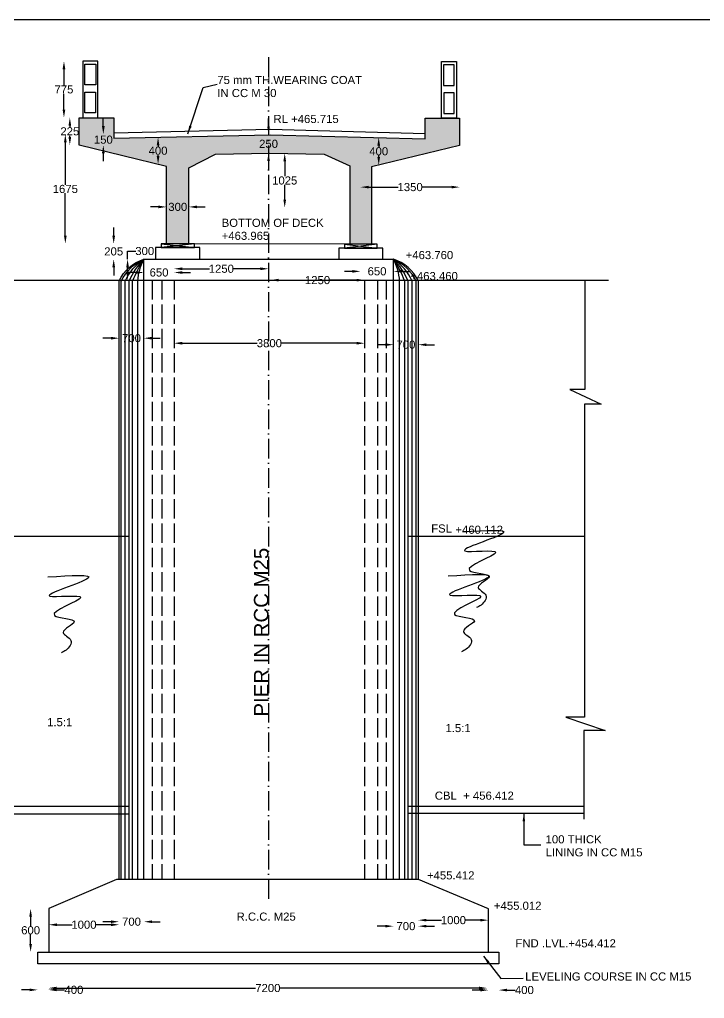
# Model space of a CAD drawing. Header units: inches. Extents: x 1336 to 2584, y 27 to 935.
# Drawn here: x 1753 to 2175, y 331 to 935 of the extents above; entities that cross this region are included whole.
import ezdxf

# ---------------------------------------------------------------- set-up
doc = ezdxf.new("R2010")
doc.units = ezdxf.units.IN
doc.header["$MEASUREMENT"] = 0
doc.linetypes.add('ACAD_ISO02W100', pattern=[15, 12, -3])
doc.linetypes.add('ACAD_ISO10W100', pattern=[18, 12, -3, 0, -3])
doc.layers.add('DIMENSIONS', color=7, linetype='Continuous')
doc.layers.add('TEXT', color=1, linetype='Continuous')
doc.styles.get("Standard").update_dxf_attribs({"font": 'arial.ttf', "height": 5})
doc.dimstyles.get("Standard").update_dxf_attribs({"dimtxt": 5, "dimasz": 5, "dimexe": 0.18, "dimexo": 0.0625, "dimgap": 0.09, "dimtad": 0, "dimtih": 1, "dimtoh": 1, "dimdec": 4, "dimzin": 0, "dimdsep": 46, "dimtxsty": 'Standard', "dimcen": 0.09, "dimse1": 1, "dimse2": 1, "dimadec": 0, "dimazin": 0, "dimtfac": 1, "dimtdec": 4, "dimtofl": 0, "dimtmove": 0, "dimatfit": 3, "dimfxl": 1, "dimtolj": 1, "dimtzin": 0, "dimarcsym": 0})

# ---------------------------------------------------------------- blocks, each defined once
blk = doc.blocks.new('*D15')
at = {"layer": 'Defpoints', "color": 0, "transparency": 16777216}
for p in [(1792.1, 909.36), (1780.46, 874.49), (1792.1, 874.49)]:
    blk.add_point(p, dxfattribs=at)
at = {"layer": 'DIMENSIONS', "color": 0, "lineweight": -2, "transparency": 16777216}
for p, q in [((1780.46, 904.36), (1780.46, 894.56)), ((1780.46, 879.49), (1780.46, 889.29))]:
    blk.add_line(p, q, dxfattribs=at)
at = {"layer": 'DIMENSIONS', "color": 0, "transparency": 16777216}
for points in [[(1779.62, 904.36), (1781.29, 904.36), (1780.46, 909.36)], [(1779.62, 879.49), (1781.29, 879.49), (1780.46, 874.49)]]:
    blk.add_solid(points, dxfattribs=at)
at = {"layer": 'DIMENSIONS', "color": 0, "transparency": 16777216, "insert": (1780.46, 891.93), "char_height": 5, "attachment_point": 5}
blk.add_mtext('\\A1;775', dxfattribs=at)
blk = doc.blocks.new('*D16')
at = {"layer": 'Defpoints', "color": 0, "transparency": 16777216}
for p in [(1789.78, 874.49), (1784.09, 857.6), (1789.78, 857.6)]:
    blk.add_point(p, dxfattribs=at)
at = {"layer": 'DIMENSIONS', "color": 0, "lineweight": -2, "transparency": 16777216}
for p, q in [((1784.09, 869.49), (1784.09, 868.69)), ((1784.09, 862.6), (1784.09, 863.4))]:
    blk.add_line(p, q, dxfattribs=at)
at = {"layer": 'DIMENSIONS', "color": 0, "transparency": 16777216}
for points in [[(1783.26, 869.49), (1784.92, 869.49), (1784.09, 874.49)], [(1783.26, 862.6), (1784.92, 862.6), (1784.09, 857.6)]]:
    blk.add_solid(points, dxfattribs=at)
at = {"layer": 'DIMENSIONS', "color": 0, "transparency": 16777216, "insert": (1784.09, 866.05), "char_height": 5, "attachment_point": 5}
blk.add_mtext('\\A1;225', dxfattribs=at)
blk = doc.blocks.new('*D17')
at = {"layer": 'Defpoints', "color": 0, "transparency": 16777216}
for p in [(1789.78, 864.27), (1789.78, 857.6), (1804.73, 857.6)]:
    blk.add_point(p, dxfattribs=at)
at = {"layer": 'DIMENSIONS', "color": 0, "lineweight": -2, "transparency": 16777216}
for p, q in [((1804.73, 869.27), (1804.73, 874.27)), ((1804.73, 852.6), (1804.73, 847.6))]:
    blk.add_line(p, q, dxfattribs=at)
at = {"layer": 'DIMENSIONS', "color": 0, "transparency": 16777216}
for points in [[(1803.9, 869.27), (1805.57, 869.27), (1804.73, 864.27)], [(1803.9, 852.6), (1805.57, 852.6), (1804.73, 857.6)]]:
    blk.add_solid(points, dxfattribs=at)
at = {"layer": 'DIMENSIONS', "color": 0, "transparency": 16777216, "insert": (1804.73, 860.93), "char_height": 5, "attachment_point": 5}
blk.add_mtext('\\A1;150', dxfattribs=at)
blk = doc.blocks.new('*D18')
at = {"layer": 'Defpoints', "color": 0, "transparency": 16777216}
for p in [(1837.67, 862.41), (1837.84, 845.83), (1838.48, 845.83)]:
    blk.add_point(p, dxfattribs=at)
at = {"layer": 'DIMENSIONS', "color": 0, "lineweight": -2, "transparency": 16777216}
for p, q in [((1838.48, 857.41), (1838.48, 856.77)), ((1838.48, 850.83), (1838.48, 851.48))]:
    blk.add_line(p, q, dxfattribs=at)
at = {"layer": 'DIMENSIONS', "color": 0, "transparency": 16777216}
for points in [[(1837.65, 857.41), (1839.32, 857.41), (1838.48, 862.41)], [(1837.65, 850.83), (1839.32, 850.83), (1838.48, 845.83)]]:
    blk.add_solid(points, dxfattribs=at)
at = {"layer": 'DIMENSIONS', "color": 0, "transparency": 16777216, "insert": (1838.48, 854.12), "char_height": 5, "attachment_point": 5}
blk.add_mtext('\\A1;400', dxfattribs=at)
blk = doc.blocks.new('*D19')
at = {"layer": 'Defpoints', "color": 0, "transparency": 16777216}
for p in [(1789.78, 864.27), (1781.31, 796.78), (1840.35, 796.78)]:
    blk.add_point(p, dxfattribs=at)
at = {"layer": 'DIMENSIONS', "color": 0, "lineweight": -2, "transparency": 16777216}
for p, q in [((1781.31, 859.27), (1781.31, 833.17)), ((1781.31, 801.78), (1781.31, 827.88))]:
    blk.add_line(p, q, dxfattribs=at)
at = {"layer": 'DIMENSIONS', "color": 0, "transparency": 16777216}
for points in [[(1780.48, 859.27), (1782.14, 859.27), (1781.31, 864.27)], [(1780.48, 801.78), (1782.14, 801.78), (1781.31, 796.78)]]:
    blk.add_solid(points, dxfattribs=at)
at = {"layer": 'DIMENSIONS', "color": 0, "transparency": 16777216, "insert": (1781.31, 830.53), "char_height": 5, "attachment_point": 5}
blk.add_mtext('\\A1;1675', dxfattribs=at)
blk = doc.blocks.new('*D20')
at = {"layer": 'Defpoints', "color": 0, "transparency": 16777216}
for p in [(1840.35, 796.78), (1811.13, 787.26), (1836.97, 787.26)]:
    blk.add_point(p, dxfattribs=at)
at = {"layer": 'DIMENSIONS', "color": 0, "lineweight": -2, "transparency": 16777216}
for p, q in [((1811.13, 801.78), (1811.13, 806.78)), ((1811.13, 782.26), (1811.13, 777.26))]:
    blk.add_line(p, q, dxfattribs=at)
at = {"layer": 'DIMENSIONS', "color": 0, "transparency": 16777216}
for points in [[(1810.3, 801.78), (1811.96, 801.78), (1811.13, 796.78)], [(1810.3, 782.26), (1811.96, 782.26), (1811.13, 787.26)]]:
    blk.add_solid(points, dxfattribs=at)
at = {"layer": 'DIMENSIONS', "color": 0, "transparency": 16777216, "insert": (1811.13, 792.02), "char_height": 5, "attachment_point": 5}
blk.add_mtext('\\A1;205', dxfattribs=at)
blk = doc.blocks.new('*D21')
at = {"layer": 'Defpoints', "color": 0, "transparency": 16777216}
for p in [(1829.8, 787.26), (1819.68, 774.32), (1829.8, 774.32)]:
    blk.add_point(p, dxfattribs=at)
at = {"layer": 'DIMENSIONS', "color": 0, "lineweight": -2, "transparency": 16777216}
for p, q in [((1819.68, 787.26), (1819.68, 792.26)), ((1819.68, 792.26), (1824.68, 792.26)), ((1819.68, 779.32), (1819.68, 782.26))]:
    blk.add_line(p, q, dxfattribs=at)
at = {"layer": 'DIMENSIONS', "color": 0, "transparency": 16777216}
for points in [[(1818.84, 782.26), (1820.51, 782.26), (1819.68, 787.26)], [(1818.84, 779.32), (1820.51, 779.32), (1819.68, 774.32)]]:
    blk.add_solid(points, dxfattribs=at)
at = {"layer": 'DIMENSIONS', "color": 0, "transparency": 16777216, "insert": (1830.28, 792.26), "char_height": 5, "attachment_point": 5}
blk.add_mtext('\\A1;300', dxfattribs=at)
blk = doc.blocks.new('*D22')
at = {"layer": 'Defpoints', "color": 0, "transparency": 16777216}
for p in [(1848.38, 779.03), (1829.8, 774.32), (1848.38, 774.32)]:
    blk.add_point(p, dxfattribs=at)
at = {"layer": 'DIMENSIONS', "color": 0, "lineweight": -2, "transparency": 16777216}
for p, q in [((1824.8, 779.03), (1819.8, 779.03)), ((1853.38, 779.03), (1858.38, 779.03))]:
    blk.add_line(p, q, dxfattribs=at)
at = {"layer": 'DIMENSIONS', "color": 0, "transparency": 16777216}
for points in [[(1824.8, 779.86), (1824.8, 778.19), (1829.8, 779.03)], [(1853.38, 779.86), (1853.38, 778.19), (1848.38, 779.03)]]:
    blk.add_solid(points, dxfattribs=at)
at = {"layer": 'DIMENSIONS', "color": 0, "transparency": 16777216, "insert": (1839.09, 779.03), "char_height": 5, "attachment_point": 5}
blk.add_mtext('\\A1;650', dxfattribs=at)
blk = doc.blocks.new('*D23')
at = {"layer": 'Defpoints', "color": 0, "transparency": 16777216}
for p in [(1906.6, 781.33), (1848.38, 774.32), (1906.6, 774.32)]:
    blk.add_point(p, dxfattribs=at)
at = {"layer": 'DIMENSIONS', "color": 0, "lineweight": -2, "transparency": 16777216}
for p, q in [((1853.38, 781.33), (1870.18, 781.33)), ((1901.6, 781.33), (1884.8, 781.33))]:
    blk.add_line(p, q, dxfattribs=at)
at = {"layer": 'DIMENSIONS', "color": 0, "transparency": 16777216}
for points in [[(1853.38, 782.17), (1853.38, 780.5), (1848.38, 781.33)], [(1901.6, 782.17), (1901.6, 780.5), (1906.6, 781.33)]]:
    blk.add_solid(points, dxfattribs=at)
at = {"layer": 'DIMENSIONS', "color": 0, "transparency": 16777216, "insert": (1877.49, 781.33), "char_height": 5, "attachment_point": 5}
blk.add_mtext('\\A1;1250', dxfattribs=at)
blk = doc.blocks.new('*D24')
at = {"layer": 'Defpoints', "color": 0, "transparency": 16777216}
for p in [(1907.77, 774.32), (1965.84, 774.32), (1965.84, 774.32)]:
    blk.add_point(p, dxfattribs=at)
at = {"layer": 'DIMENSIONS', "color": 0, "lineweight": -2, "transparency": 16777216}
for p, q in [((1912.77, 774.32), (1929.5, 774.32)), ((1960.84, 774.32), (1944.12, 774.32))]:
    blk.add_line(p, q, dxfattribs=at)
at = {"layer": 'DIMENSIONS', "color": 0, "transparency": 16777216}
for points in [[(1912.77, 775.16), (1912.77, 773.49), (1907.77, 774.32)], [(1960.84, 775.16), (1960.84, 773.49), (1965.84, 774.32)]]:
    blk.add_solid(points, dxfattribs=at)
at = {"layer": 'DIMENSIONS', "color": 0, "transparency": 16777216, "insert": (1936.81, 774.32), "char_height": 5, "attachment_point": 5}
blk.add_mtext('\\A1;1250', dxfattribs=at)
blk = doc.blocks.new('*D25')
at = {"layer": 'Defpoints', "color": 0, "transparency": 16777216}
for p in [(1983.61, 779.75), (1963.34, 774.74), (1983.61, 774.32)]:
    blk.add_point(p, dxfattribs=at)
at = {"layer": 'DIMENSIONS', "color": 0, "lineweight": -2, "transparency": 16777216}
for p, q in [((1958.34, 779.75), (1953.34, 779.75)), ((1988.61, 779.75), (1993.61, 779.75))]:
    blk.add_line(p, q, dxfattribs=at)
at = {"layer": 'DIMENSIONS', "color": 0, "transparency": 16777216}
for points in [[(1958.34, 780.58), (1958.34, 778.91), (1963.34, 779.75)], [(1988.61, 780.58), (1988.61, 778.91), (1983.61, 779.75)]]:
    blk.add_solid(points, dxfattribs=at)
at = {"layer": 'DIMENSIONS', "color": 0, "transparency": 16777216, "insert": (1973.48, 779.75), "char_height": 5, "attachment_point": 5}
blk.add_mtext('\\A1;650', dxfattribs=at)
blk = doc.blocks.new('*D26')
at = {"layer": 'Defpoints', "color": 0, "transparency": 16777216}
for p in [(1907.55, 864.02), (1906.6, 852.71), (1907.27, 852.71)]:
    blk.add_point(p, dxfattribs=at)
at = {"layer": 'DIMENSIONS', "color": 0, "lineweight": -2, "transparency": 16777216}
for p, q in [((1906.6, 869.02), (1906.6, 874.02)), ((1906.6, 847.71), (1906.6, 842.71))]:
    blk.add_line(p, q, dxfattribs=at)
at = {"layer": 'DIMENSIONS', "color": 0, "transparency": 16777216}
for points in [[(1905.77, 869.02), (1907.44, 869.02), (1906.6, 864.02)], [(1905.77, 847.71), (1907.44, 847.71), (1906.6, 852.71)]]:
    blk.add_solid(points, dxfattribs=at)
at = {"layer": 'DIMENSIONS', "color": 0, "transparency": 16777216, "insert": (1906.6, 858.37), "char_height": 5, "attachment_point": 5}
blk.add_mtext('\\A1;250', dxfattribs=at)
blk = doc.blocks.new('*D27')
at = {"layer": 'Defpoints', "color": 0, "transparency": 16777216}
for p in [(1916.59, 852.49), (1916.57, 819), (1917.36, 819)]:
    blk.add_point(p, dxfattribs=at)
at = {"layer": 'DIMENSIONS', "color": 0, "lineweight": -2, "transparency": 16777216}
for p, q in [((1916.57, 847.49), (1916.57, 838.39)), ((1916.57, 824), (1916.57, 833.1))]:
    blk.add_line(p, q, dxfattribs=at)
at = {"layer": 'DIMENSIONS', "color": 0, "transparency": 16777216}
for points in [[(1915.73, 847.49), (1917.4, 847.49), (1916.57, 852.49)], [(1915.73, 824), (1917.4, 824), (1916.57, 819)]]:
    blk.add_solid(points, dxfattribs=at)
at = {"layer": 'DIMENSIONS', "color": 0, "transparency": 16777216, "insert": (1916.57, 835.75), "char_height": 5, "attachment_point": 5}
blk.add_mtext('\\A1;1025', dxfattribs=at)
blk = doc.blocks.new('*D28')
at = {"layer": 'Defpoints', "color": 0, "transparency": 16777216}
for p in [(1843.75, 819.48), (1857.51, 819.48), (1857.51, 819.48)]:
    blk.add_point(p, dxfattribs=at)
at = {"layer": 'DIMENSIONS', "color": 0, "lineweight": -2, "transparency": 16777216}
for p, q in [((1838.75, 819.48), (1833.75, 819.48)), ((1862.51, 819.48), (1867.51, 819.48))]:
    blk.add_line(p, q, dxfattribs=at)
at = {"layer": 'DIMENSIONS', "color": 0, "transparency": 16777216}
for points in [[(1838.75, 820.31), (1838.75, 818.64), (1843.75, 819.48)], [(1862.51, 820.31), (1862.51, 818.64), (1857.51, 819.48)]]:
    blk.add_solid(points, dxfattribs=at)
at = {"layer": 'DIMENSIONS', "color": 0, "transparency": 16777216, "insert": (1850.63, 819.48), "char_height": 5, "attachment_point": 5}
blk.add_mtext('\\A1;300', dxfattribs=at)
blk = doc.blocks.new('*D29')
at = {"layer": 'Defpoints', "color": 0, "transparency": 16777216}
for p in [(2024.43, 857.35), (1963.34, 829.91), (2024.43, 831.68)]:
    blk.add_point(p, dxfattribs=at)
at = {"layer": 'DIMENSIONS', "color": 0, "lineweight": -2, "transparency": 16777216}
for p, q in [((1968.34, 831.68), (1986.57, 831.68)), ((2019.43, 831.68), (2001.2, 831.68))]:
    blk.add_line(p, q, dxfattribs=at)
at = {"layer": 'DIMENSIONS', "color": 0, "transparency": 16777216}
for points in [[(1968.34, 832.51), (1968.34, 830.85), (1963.34, 831.68)], [(2019.43, 832.51), (2019.43, 830.85), (2024.43, 831.68)]]:
    blk.add_solid(points, dxfattribs=at)
at = {"layer": 'DIMENSIONS', "color": 0, "transparency": 16777216, "insert": (1993.88, 831.68), "char_height": 5, "attachment_point": 5}
blk.add_mtext('\\A1;1350', dxfattribs=at)
blk = doc.blocks.new('*D30')
at = {"layer": 'Defpoints', "color": 0, "transparency": 16777216}
for p in [(1974.67, 862.23), (1974.52, 845.28), (1974.52, 845.28)]:
    blk.add_point(p, dxfattribs=at)
at = {"layer": 'DIMENSIONS', "color": 0, "lineweight": -2, "transparency": 16777216}
for p, q in [((1974.52, 857.23), (1974.52, 856.4)), ((1974.52, 850.28), (1974.52, 851.11))]:
    blk.add_line(p, q, dxfattribs=at)
at = {"layer": 'DIMENSIONS', "color": 0, "transparency": 16777216}
for points in [[(1973.69, 857.23), (1975.36, 857.23), (1974.52, 862.23)], [(1973.69, 850.28), (1975.36, 850.28), (1974.52, 845.28)]]:
    blk.add_solid(points, dxfattribs=at)
at = {"layer": 'DIMENSIONS', "color": 0, "transparency": 16777216, "insert": (1974.52, 853.76), "char_height": 5, "attachment_point": 5}
blk.add_mtext('\\A1;400', dxfattribs=at)
blk = doc.blocks.new('*D31')
at = {"layer": 'Defpoints', "color": 0, "transparency": 16777216}
for p in [(1829.8, 738.53), (1814.43, 735.13), (1829.8, 735.13)]:
    blk.add_point(p, dxfattribs=at)
at = {"layer": 'DIMENSIONS', "color": 0, "lineweight": -2, "transparency": 16777216}
for p, q in [((1809.43, 738.53), (1804.43, 738.53)), ((1834.8, 738.53), (1839.8, 738.53))]:
    blk.add_line(p, q, dxfattribs=at)
at = {"layer": 'DIMENSIONS', "color": 0, "transparency": 16777216}
for points in [[(1809.43, 739.37), (1809.43, 737.7), (1814.43, 738.53)], [(1834.8, 739.37), (1834.8, 737.7), (1829.8, 738.53)]]:
    blk.add_solid(points, dxfattribs=at)
at = {"layer": 'DIMENSIONS', "color": 0, "transparency": 16777216, "insert": (1822.11, 738.53), "char_height": 5, "attachment_point": 5}
blk.add_mtext('\\A1;700', dxfattribs=at)
blk = doc.blocks.new('*D32')
at = {"layer": 'Defpoints', "color": 0, "transparency": 16777216}
for p in [(1848.38, 734.76), (1965.84, 735.43), (1965.84, 734.76)]:
    blk.add_point(p, dxfattribs=at)
at = {"layer": 'DIMENSIONS', "color": 0, "lineweight": -2, "transparency": 16777216}
for p, q in [((1853.38, 735.43), (1899.57, 735.43)), ((1960.84, 735.43), (1914.66, 735.43))]:
    blk.add_line(p, q, dxfattribs=at)
at = {"layer": 'DIMENSIONS', "color": 0, "transparency": 16777216}
for points in [[(1853.38, 736.27), (1853.38, 734.6), (1848.38, 735.43)], [(1960.84, 736.27), (1960.84, 734.6), (1965.84, 735.43)]]:
    blk.add_solid(points, dxfattribs=at)
at = {"layer": 'DIMENSIONS', "color": 0, "transparency": 16777216, "insert": (1907.11, 735.43), "char_height": 5, "attachment_point": 5}
blk.add_mtext('\\A1;3800', dxfattribs=at)
blk = doc.blocks.new('*D33')
at = {"layer": 'Defpoints', "color": 0, "transparency": 16777216}
for p in [(1983.61, 734.52), (1998.98, 734.52), (1998.98, 734.52)]:
    blk.add_point(p, dxfattribs=at)
at = {"layer": 'DIMENSIONS', "color": 0, "lineweight": -2, "transparency": 16777216}
for p, q in [((1978.61, 734.52), (1973.61, 734.52)), ((2003.98, 734.52), (2008.98, 734.52))]:
    blk.add_line(p, q, dxfattribs=at)
at = {"layer": 'DIMENSIONS', "color": 0, "transparency": 16777216}
for points in [[(1978.61, 735.35), (1978.61, 733.68), (1983.61, 734.52)], [(2003.98, 735.35), (2003.98, 733.68), (1998.98, 734.52)]]:
    blk.add_solid(points, dxfattribs=at)
at = {"layer": 'DIMENSIONS', "color": 0, "transparency": 16777216, "insert": (1991.29, 734.52), "char_height": 5, "attachment_point": 5}
blk.add_mtext('\\A1;700', dxfattribs=at)
blk = doc.blocks.new('*D34')
at = {"layer": 'Defpoints', "color": 0, "transparency": 16777216}
for p in [(1814.43, 404.76), (1771.17, 386.84), (1814.43, 376.87)]:
    blk.add_point(p, dxfattribs=at)
at = {"layer": 'DIMENSIONS', "color": 0, "lineweight": -2, "transparency": 16777216}
for p, q in [((1776.17, 376.87), (1785.49, 376.87)), ((1809.43, 376.87), (1800.11, 376.87))]:
    blk.add_line(p, q, dxfattribs=at)
at = {"layer": 'DIMENSIONS', "color": 0, "transparency": 16777216}
for points in [[(1776.17, 377.7), (1776.17, 376.03), (1771.17, 376.87)], [(1809.43, 377.7), (1809.43, 376.03), (1814.43, 376.87)]]:
    blk.add_solid(points, dxfattribs=at)
at = {"layer": 'DIMENSIONS', "color": 0, "transparency": 16777216, "insert": (1792.8, 376.87), "char_height": 5, "attachment_point": 5}
blk.add_mtext('\\A1;1000', dxfattribs=at)
blk = doc.blocks.new('*D35')
at = {"layer": 'Defpoints', "color": 0, "transparency": 16777216}
for p in [(1814.43, 404.76), (1829.8, 404.76), (1829.8, 378.73)]:
    blk.add_point(p, dxfattribs=at)
at = {"layer": 'DIMENSIONS', "color": 0, "lineweight": -2, "transparency": 16777216}
for p, q in [((1809.43, 378.73), (1804.43, 378.73)), ((1834.8, 378.73), (1839.8, 378.73))]:
    blk.add_line(p, q, dxfattribs=at)
at = {"layer": 'DIMENSIONS', "color": 0, "transparency": 16777216}
for points in [[(1809.43, 379.56), (1809.43, 377.89), (1814.43, 378.73)], [(1834.8, 379.56), (1834.8, 377.89), (1829.8, 378.73)]]:
    blk.add_solid(points, dxfattribs=at)
at = {"layer": 'DIMENSIONS', "color": 0, "transparency": 16777216, "insert": (1822.11, 378.73), "char_height": 5, "attachment_point": 5}
blk.add_mtext('\\A1;700', dxfattribs=at)
blk = doc.blocks.new('*D36')
at = {"layer": 'Defpoints', "color": 0, "transparency": 16777216}
for p in [(1771.17, 386.84), (1759.9, 360.05), (1771.17, 360.05)]:
    blk.add_point(p, dxfattribs=at)
at = {"layer": 'DIMENSIONS', "color": 0, "lineweight": -2, "transparency": 16777216}
for p, q in [((1759.9, 381.84), (1759.9, 376.09)), ((1759.9, 365.05), (1759.9, 370.8))]:
    blk.add_line(p, q, dxfattribs=at)
at = {"layer": 'DIMENSIONS', "color": 0, "transparency": 16777216}
for points in [[(1759.07, 381.84), (1760.74, 381.84), (1759.9, 386.84)], [(1759.07, 365.05), (1760.74, 365.05), (1759.9, 360.05)]]:
    blk.add_solid(points, dxfattribs=at)
at = {"layer": 'DIMENSIONS', "color": 0, "transparency": 16777216, "insert": (1759.9, 373.44), "char_height": 5, "attachment_point": 5}
blk.add_mtext('\\A1;600', dxfattribs=at)
blk = doc.blocks.new('*D37')
at = {"layer": 'Defpoints', "color": 0, "transparency": 16777216}
for p in [(1983.61, 404.76), (1998.98, 404.76), (1998.98, 376)]:
    blk.add_point(p, dxfattribs=at)
at = {"layer": 'DIMENSIONS', "color": 0, "lineweight": -2, "transparency": 16777216}
for p, q in [((1978.61, 376), (1973.61, 376)), ((2003.98, 376), (2008.98, 376))]:
    blk.add_line(p, q, dxfattribs=at)
at = {"layer": 'DIMENSIONS', "color": 0, "transparency": 16777216}
for points in [[(1978.61, 376.83), (1978.61, 375.16), (1983.61, 376)], [(2003.98, 376.83), (2003.98, 375.16), (1998.98, 376)]]:
    blk.add_solid(points, dxfattribs=at)
at = {"layer": 'DIMENSIONS', "color": 0, "transparency": 16777216, "insert": (1991.29, 376), "char_height": 5, "attachment_point": 5}
blk.add_mtext('\\A1;700', dxfattribs=at)
blk = doc.blocks.new('*D38')
at = {"layer": 'Defpoints', "color": 0, "transparency": 16777216}
for p in [(1998.98, 404.76), (2042.16, 386.67), (2042.16, 379.69)]:
    blk.add_point(p, dxfattribs=at)
at = {"layer": 'DIMENSIONS', "color": 0, "lineweight": -2, "transparency": 16777216}
for p, q in [((2003.98, 379.69), (2013.26, 379.69)), ((2037.16, 379.69), (2027.88, 379.69))]:
    blk.add_line(p, q, dxfattribs=at)
at = {"layer": 'DIMENSIONS', "color": 0, "transparency": 16777216}
for points in [[(2003.98, 380.52), (2003.98, 378.86), (1998.98, 379.69)], [(2037.16, 380.52), (2037.16, 378.86), (2042.16, 379.69)]]:
    blk.add_solid(points, dxfattribs=at)
at = {"layer": 'DIMENSIONS', "color": 0, "transparency": 16777216, "insert": (2020.57, 379.69), "char_height": 5, "attachment_point": 5}
blk.add_mtext('\\A1;1000', dxfattribs=at)
blk = doc.blocks.new('*D39')
at = {"layer": 'Defpoints', "color": 0, "transparency": 16777216}
for p in [(1770.89, 352.76), (2041.46, 352.76), (2041.46, 337.82)]:
    blk.add_point(p, dxfattribs=at)
at = {"layer": 'DIMENSIONS', "color": 0, "lineweight": -2, "transparency": 16777216}
for p, q in [((1775.89, 337.82), (1898.65, 337.82)), ((2036.46, 337.82), (1913.71, 337.82))]:
    blk.add_line(p, q, dxfattribs=at)
at = {"layer": 'DIMENSIONS', "color": 0, "transparency": 16777216}
for points in [[(1775.89, 338.66), (1775.89, 336.99), (1770.89, 337.82)], [(2036.46, 338.66), (2036.46, 336.99), (2041.46, 337.82)]]:
    blk.add_solid(points, dxfattribs=at)
at = {"layer": 'DIMENSIONS', "color": 0, "transparency": 16777216, "insert": (1906.18, 337.82), "char_height": 5, "attachment_point": 5}
blk.add_mtext('\\A1;7200', dxfattribs=at)
blk = doc.blocks.new('*D40')
at = {"layer": 'Defpoints', "color": 0, "transparency": 16777216}
for p in [(1764.26, 352.76), (1770.89, 352.76), (1770.89, 336.72)]:
    blk.add_point(p, dxfattribs=at)
at = {"layer": 'DIMENSIONS', "color": 0, "lineweight": -2, "transparency": 16777216}
for p, q in [((1759.26, 336.72), (1754.26, 336.72)), ((1775.89, 336.72), (1780.89, 336.72))]:
    blk.add_line(p, q, dxfattribs=at)
at = {"layer": 'DIMENSIONS', "color": 0, "transparency": 16777216}
for points in [[(1759.26, 337.55), (1759.26, 335.88), (1764.26, 336.72)], [(1775.89, 337.55), (1775.89, 335.88), (1770.89, 336.72)]]:
    blk.add_solid(points, dxfattribs=at)
at = {"layer": 'DIMENSIONS', "color": 0, "transparency": 16777216, "insert": (1786.6, 336.72), "char_height": 5, "attachment_point": 5}
blk.add_mtext('\\A1;400', dxfattribs=at)
blk = doc.blocks.new('*D41')
at = {"layer": 'Defpoints', "color": 0, "transparency": 16777216}
for p in [(2042.16, 360.05), (2048.64, 360.05), (2048.64, 336.59)]:
    blk.add_point(p, dxfattribs=at)
at = {"layer": 'DIMENSIONS', "color": 0, "lineweight": -2, "transparency": 16777216}
for p, q in [((2037.16, 336.59), (2032.16, 336.59)), ((2053.64, 336.59), (2058.64, 336.59))]:
    blk.add_line(p, q, dxfattribs=at)
at = {"layer": 'DIMENSIONS', "color": 0, "transparency": 16777216}
for points in [[(2037.16, 337.42), (2037.16, 335.75), (2042.16, 336.59)], [(2053.64, 337.42), (2053.64, 335.75), (2048.64, 336.59)]]:
    blk.add_solid(points, dxfattribs=at)
at = {"layer": 'DIMENSIONS', "color": 0, "transparency": 16777216, "insert": (2064.34, 336.59), "char_height": 5, "attachment_point": 5}
blk.add_mtext('\\A1;400', dxfattribs=at)

msp = doc.modelspace()

# ---------------------------------------------------------------- hatches: boundary and pattern name
h = msp.add_hatch()
h.set_pattern_fill('AR-CONC', color=0, style=0)
h.set_pattern_definition([(50, (0, 0), (7.172602, -0.627521), [0.75, -8.25]), (355, (0, 0), (-1.387513, 7.521921), [0.6, -6.6]), (100.4514, (0.598, -0.052), (5.785094, 6.894395), [0.637402, -7.01142]), (46.1842, (0, 2), (10.67241, -1.65519), [1.125, -12.375]), (96.6356, (0.889, 1.862), (9.346627, 9.74118), [0.956103, -10.51713]), (351.1842, (0, 2), (9.34662, 9.741186), [0.9, -9.9]), (21, (1, 1.5), (5.96907, -4.026189), [0.75, -8.25]), (326, (1, 1.5), (2.433153, 7.2515), [0.6, -6.6]), (71.4514, (1.4974, 1.1645), (8.402226, 3.225305), [0.637402, -7.01142]), (37.5, (0, 0), (0.1215986, 3.3289385), [0, -6.52, 0, -6.7, 0, -6.625]), (7.5, (0, 0), (2.6306954, 3.944117), [0, -3.82, 0, -6.37, 0, -2.525]), (327.5, (-2.23, 0), (5.3382244, -0.2255487), [0, -2.5, 0, -7.8, 0, -10.35]), (317.5, (-3.23, 0), (5.831862, 1.00105), [0, -3.25, 0, -5.18, 0, -7.35])])
h.paths.add_polyline_path([(1970.16685, 844.22594), (2024.42915, 857.35009), (2024.42915, 874.16645), (2003.11241, 874.16645), (2003.11241, 861.47486), (1907.54727, 864.02132), (1811.31087, 861.80256), (1811.31087, 874.49111), (1789.78484, 874.49111), (1789.78484, 857.60066), (1843.75296, 844.38775), (1843.75296, 796.78402), (1857.50862, 796.78402), (1857.50862, 843.58503), (1873.89905, 852.09521), (1907.20361, 852.71653), (1940.94321, 851.9019), (1956.75397, 844.85821), (1956.75397, 796.4838), (1970.16685, 796.4838)])

# ---------------------------------------------------------------- linework, layer by layer
at = {"color": 0}
for points in [[(2584.21826, 26.87469), (1335.85342, 26.87469), (1335.85342, 934.98813), (2584.21826, 934.98813)], [(1792.10263, 874.49111), (1801.4099, 874.49111), (1801.4099, 909.36353), (1792.10263, 909.36353)], [(1793.39116, 907.48029), (1800.15064, 907.48029), (1800.15064, 894.73199), (1793.39116, 894.73199)], [(2022.45028, 874.16645), (2013.22604, 874.16645), (2013.22604, 909.09254), (2022.45028, 909.09254)], [(2021.03401, 907.00038), (2014.44295, 907.00038), (2014.44295, 894.33028), (2021.03401, 894.33028)], [(1793.39116, 890.20036), (1799.88651, 890.20036), (1799.88651, 877.43842), (1793.39116, 877.43842)], [(2021.03401, 889.76773), (2014.57393, 889.76773), (2014.57393, 877.14479), (2021.03401, 877.14479)], [(1840.34823, 794.44941), (1861.00258, 794.44941), (1861.00258, 796.78402), (1840.34823, 796.78402)], [(1836.96843, 787.26114), (1864.29894, 787.26114), (1864.29894, 794.44941), (1836.96843, 794.44941)], [(1949.84185, 787.26114), (1977.03267, 787.26114), (1977.03267, 794.06239), (1949.84185, 794.06239)], [(1953.38848, 794.06239), (1973.54516, 794.06239), (1973.54516, 796.4838), (1953.38848, 796.4838)], [(1764.25615, 360.04922), (2048.6359, 360.04922), (2048.6359, 352.75851), (1764.25615, 352.75851)]]:
    msp.add_lwpolyline(points, close=True, dxfattribs=at)
at = {"color": 0, "linetype": 'ACAD_ISO10W100'}
msp.add_lwpolyline([(1906.60261, 911.72939), (1906.60261, 392.53319)], dxfattribs=at)
at = {"color": 0}
for points in [[(1843.75296, 796.78402), (1843.75296, 844.38775), (1789.78484, 857.60066), (1789.78484, 874.49111), (1811.31087, 874.49111), (1811.31087, 861.80256), (1907.54727, 864.02132), (2003.11241, 861.47486), (2003.11241, 874.16645), (2024.42915, 874.16645), (2024.42915, 857.35009), (1970.16685, 844.22594), (1970.16685, 796.4838)], [(1811.31087, 865.14292), (1907.5535, 867.40459), (2003.11241, 864.71489)], [(1857.50862, 796.78402), (1857.50862, 843.58503), (1873.89905, 852.09521), (1907.20361, 852.71653), (1940.94321, 851.9019), (1956.75397, 844.85821), (1956.75397, 796.4838)], [(1840.34823, 796.78402), (1861.00258, 794.44941)], [(1861.00258, 796.78402), (1840.34823, 794.44941)], [(1953.38848, 796.4838), (1861.00258, 796.78402)], [(1973.54516, 796.4838), (1953.38848, 794.06239)], [(1953.38848, 796.4838), (1973.54516, 794.06239)], [(1829.79938, 404.75896), (1829.79938, 787.26114)], [(1829.79938, 787.26114), (1983.60727, 787.26114)], [(1983.60727, 404.75896), (1983.60727, 787.26114)], [(1709.25624, 774.32174), (2116.27731, 774.32174)], [(2101.618, 774.32174), (2101.618, 706.85405), (2092.39742, 706.85405), (2111.77115, 697.8865), (2101.48228, 697.8865), (2101.48228, 504.77306), (2089.9802, 504.77306), (2114.05038, 496.68034), (2101.06012, 496.68034), (2101.06012, 442.04252)], [(1709.14536, 616.42339), (1820.75033, 616.42339)], [(1992.65631, 616.52446), (2101.48228, 616.52446)], [(1708.57623, 449.98952), (1820.75033, 449.98952)], [(2101.06012, 449.84133), (1992.65631, 449.84133)], [(1708.57623, 445.26507), (1820.75033, 445.26507)], [(2101.06012, 445.54205), (1992.65631, 445.54205)], [(1998.9789, 404.75896), (1812.95305, 404.75896), (1771.17228, 386.83725), (1771.17228, 360.04922)], [(2042.1589, 360.04922), (2042.1589, 386.66679), (1998.9789, 404.75896), (1998.9789, 404.75896)]]:
    msp.add_lwpolyline(points, dxfattribs=at)
for points in [[(1814.42775, 404.75896), (1814.42775, 773.94747, -0.203484804), (1829.79938, 787.26114, -0.203484804)], [(1815.83106, 404.75896), (1815.83106, 773.61744, -0.186216005), (1829.79938, 787.26114, -0.205703229)], [(1818.23142, 404.75896), (1818.23142, 773.66962, -0.14645804), (1829.79938, 787.26114, -0.199154061)], [(1820.75033, 404.75896), (1820.75033, 773.62597, -0.103402787), (1829.79938, 787.26114, -0.191025361)], [(1822.79509, 404.75896), (1822.79509, 773.70091, -0.051309727), (1829.79938, 787.26114, -0.183174725)], [(1825.96506, 404.75896), (1825.96506, 773.83045, -0.108206762), (1829.79938, 787.26114, -0.168245326)], [(1998.9789, 404.75896), (1998.9789, 773.94747, 0.203484804), (1983.60727, 787.26114, 0.203484804)], [(1997.57558, 404.75896), (1997.57558, 773.61744, 0.186216005), (1983.60727, 787.26114, 0.205703229)], [(1995.17522, 404.75896), (1995.17522, 773.66962, 0.14645804), (1983.60727, 787.26114, 0.199154061)], [(1992.65631, 404.75896), (1992.65631, 773.62597, 0.103402787), (1983.60727, 787.26114, 0.191025361)], [(1990.61155, 404.75896), (1990.61155, 773.70091, 0.051309727), (1983.60727, 787.26114, 0.183174725)], [(1987.44158, 404.75896), (1987.44158, 773.83045, 0.108206762), (1983.60727, 787.26114, 0.168245326)]]:
    msp.add_lwpolyline(points, format="xyb", dxfattribs=at)
at = {"color": 0, "linetype": 'ACAD_ISO02W100'}
for points in [[(1834.81446, 774.32174), (1834.81446, 404.75896)], [(1840.78261, 774.32174), (1840.78261, 404.75896)], [(1848.37844, 774.32174), (1848.37844, 404.75896)], [(1965.84473, 774.32174), (1965.84473, 404.75896)], [(1973.86429, 774.32174), (1973.86429, 404.75896)], [(1979.10211, 774.32174), (1979.10211, 404.75896)]]:
    msp.add_lwpolyline(points, dxfattribs=at)
at = {"color": 0}
for points in [[(2026.41309, 619.13265), (2051.21704, 618.25872), (2027.66265, 607.33456), (2046.65611, 606.39821), (2030.40936, 595.32283), (2042.65514, 591.32771), (2035.90746, 584.83564), (2040.5975, 579.99631), (2037.59854, 574.00363), (2034.72452, 572.38061)], [(1770.53785, 591.35203), (1795.3418, 590.4781), (1771.78741, 579.55394), (1790.78087, 578.61759), (1774.53412, 567.54221), (1786.7799, 563.54709), (1780.03222, 557.05502), (1784.72226, 552.21569), (1781.72329, 546.22301), (1778.84928, 544.59999)], [(2017.3039, 591.93652), (2042.10784, 591.06258), (2018.55346, 580.13842), (2037.54692, 579.20207), (2021.30016, 568.1267), (2033.54594, 564.13157), (2026.79827, 557.6395), (2031.48831, 552.80018), (2028.48934, 546.8075), (2025.61533, 545.18448)]]:
    msp.add_spline(points, degree=3, dxfattribs=at)

# ---------------------------------------------------------------- texts
at = {"layer": 'TEXT', "color": 0}
for s, p in [('75 mm TH.WEARING COAT', (1875.01419, 895.23378)), ('IN CC M 30 ', (1875.01419, 887.20172)), ('RL +465.715', (1909.66061, 871.20235)), ('BOTTOM OF DECK', (1877.70306, 807.18954)), ('+463.965', (1877.70306, 799.15748)), ('+463.760', (1991.14345, 787.29124)), ('+463.460', (1994.00057, 774.32174)), ('FSL', (2006.88396, 618.70948)), ('+460.112', (2021.80973, 617.94475)), ('1.5:1', (1770.06192, 499.27178)), ('1.5:1', (2015.67017, 495.65651)), ('CBL  + 456.412', (2009.11244, 453.97136)), ('100 THICK ', (2077.42368, 427.0545)), ('LINING IN CC M15 ', (2077.42368, 419.02244)), ('+455.412', (2004.26593, 404.81568)), ('+455.012', (2045.56521, 386.10288)), ('R.C.C. M25', (1886.89433, 379.38082)), ('FND .LVL.+454.412', (2058.82512, 362.9247)), ('LEVELING COURSE IN CC M15  ', (2064.86413, 342.47707))]:
    msp.add_text(s, height=5, dxfattribs=at).set_placement(p)
msp.add_text('PIER IN RCC M25', height=9, rotation=90, dxfattribs=at).set_placement((1906.60261, 505.2146))

# ---------------------------------------------------------------- dimensions: what is measured, and where the dimension line sits
at = {"layer": 'DIMENSIONS', "color": 0}
for base, p1, p2, text, picture, middle in [((1780.45557, 874.49111), (1792.10263, 909.36353), (1792.10263, 874.49111), '775', '*D15', (1780.45557, 891.92732)), ((1784.08998, 857.60066), (1789.78484, 874.49111), (1789.78484, 857.60066), '225', '*D16', (1784.08998, 866.04589)), ((1804.73238, 857.60066), (1789.78484, 864.26735), (1789.78484, 857.60066), '150', '*D17', (1804.73238, 860.93401)), ((1781.30934, 796.78402), (1789.78484, 864.26735), (1840.34823, 796.78402), '1675', '*D19', (1781.30934, 830.52569)), ((1838.48422, 845.83498), (1837.66571, 862.41018), (1837.84178, 845.83498), '400', '*D18', (1838.48422, 854.12258)), ((1974.52357, 845.27968), (1974.67368, 862.23265), (1974.52357, 845.27968), '400', '*D30', (1974.52357, 853.75616)), ((1916.56784, 819.00124), (1916.58596, 852.49), (1917.35953, 819.00124), '1025', '*D27', (1916.56784, 835.74562)), ((1811.12876, 787.26114), (1840.34823, 796.78402), (1836.96843, 787.26114), '205', '*D20', (1811.12876, 792.02258)), ((1759.90475, 360.04922), (1771.17228, 386.83725), (1771.17228, 360.04922), '600', '*D36', (1759.90475, 373.44324))]:
    dim = msp.add_linear_dim(base=base, p1=p1, p2=p2, angle=90, text=text, dimstyle='Standard', dxfattribs=at)
    dim.commit()
    dim.dimension.update_dxf_attribs({"geometry": picture, "text_midpoint": middle})
for base, p1, p2, text, picture, middle in [((1906.60261, 852.71482), (1907.54727, 864.02132), (1907.27428, 852.71482), '250', '*D26', (1906.60261, 858.36807)), ((1819.67566, 774.32174), (1829.79938, 787.26114), (1829.79938, 774.32174), '300', '*D21', (1830.27896, 792.26114))]:
    dim = msp.add_linear_dim(base=base, p1=p1, p2=p2, angle=90, text=text, dimstyle='Standard', dxfattribs=at)
    dim.commit()
    dim.dimension.update_dxf_attribs({"geometry": picture, "text_midpoint": middle, "dimtype": 160})
for base, p1, p2, text, picture, middle in [((2024.42915, 831.68009), (1963.33853, 829.90668), (2024.42915, 857.35009), '1350', '*D29', (1993.88384, 831.68009)), ((1857.50862, 819.47571), (1843.75296, 819.47571), (1857.50862, 819.47571), '300', '*D28', (1850.63079, 819.47571)), ((1906.60261, 781.33374), (1848.37844, 774.32174), (1906.60261, 774.32174), '1250', '*D23', (1877.49052, 781.33374)), ((1848.37844, 779.02612), (1829.79938, 774.32174), (1848.37844, 774.32174), '650', '*D22', (1839.08891, 779.02612)), ((1983.60727, 779.74525), (1963.34473, 774.73841), (1983.60727, 774.32174), '650', '*D25', (1973.476, 779.74525)), ((1965.84473, 774.32174), (1907.77128, 774.32174), (1965.84473, 774.32174), '1250', '*D24', (1936.808, 774.32174)), ((1829.79938, 738.53205), (1814.42775, 735.13047), (1829.79938, 735.13047), '700', '*D31', (1822.11356, 738.53205)), ((1965.84473, 735.43241), (1848.37844, 734.76462), (1965.84473, 734.76462), '3800', '*D32', (1907.11159, 735.43241)), ((1998.9789, 734.51786), (1983.60727, 734.51786), (1998.9789, 734.51786), '700', '*D33', (1991.29308, 734.51786)), ((1814.42775, 376.86801), (1771.17228, 386.83725), (1814.42775, 404.75896), '1000', '*D34', (1792.80001, 376.86801)), ((1829.79938, 378.72557), (1814.42775, 404.75896), (1829.79938, 404.75896), '700', '*D35', (1822.11356, 378.72557)), ((1998.9789, 375.99776), (1983.60727, 404.75896), (1998.9789, 404.75896), '700', '*D37', (1991.29308, 375.99776)), ((2042.1589, 379.69051), (1998.9789, 404.75896), (2042.1589, 386.66679), '1000', '*D38', (2020.5689, 379.69051)), ((2048.6359, 336.58639), (2042.1589, 360.04922), (2048.6359, 360.04922), '400', '*D41', (2064.34152, 336.58639)), ((1770.89444, 336.71785), (1764.25615, 352.75851), (1770.89444, 352.75851), '400', '*D40', (1786.60006, 336.71785)), ((2041.46269, 337.82175), (1770.89444, 352.75851), (2041.46269, 352.75851), '7200', '*D39', (1906.17857, 337.82175))]:
    dim = msp.add_linear_dim(base=base, p1=p1, p2=p2, text=text, dimstyle='Standard', dxfattribs=at)
    dim.commit()
    dim.dimension.update_dxf_attribs({"geometry": picture, "text_midpoint": middle})

# ---------------------------------------------------------------- leaders
at = {"color": 0}
msp.add_leader([(2064.00836, 445.54205), (2064.00836, 426.0524), (2074.44555, 426.0524)], dimstyle='Standard', override={"dimgap": 0.09, "dimtad": 0}, dxfattribs=at)
at = {"layer": 'DIMENSIONS', "color": 0}
for points in [[(1856.83666, 864.51229), (1866.35937, 893.14869), (1875.01419, 895.23378)], [(2039.093, 357.59519), (2049.76655, 343.74938), (2063.48968, 343.95706)]]:
    msp.add_leader(points, dimstyle='Standard', override={"dimgap": 0.09, "dimtad": 0}, dxfattribs=at)

doc.saveas('drawing.dxf')
